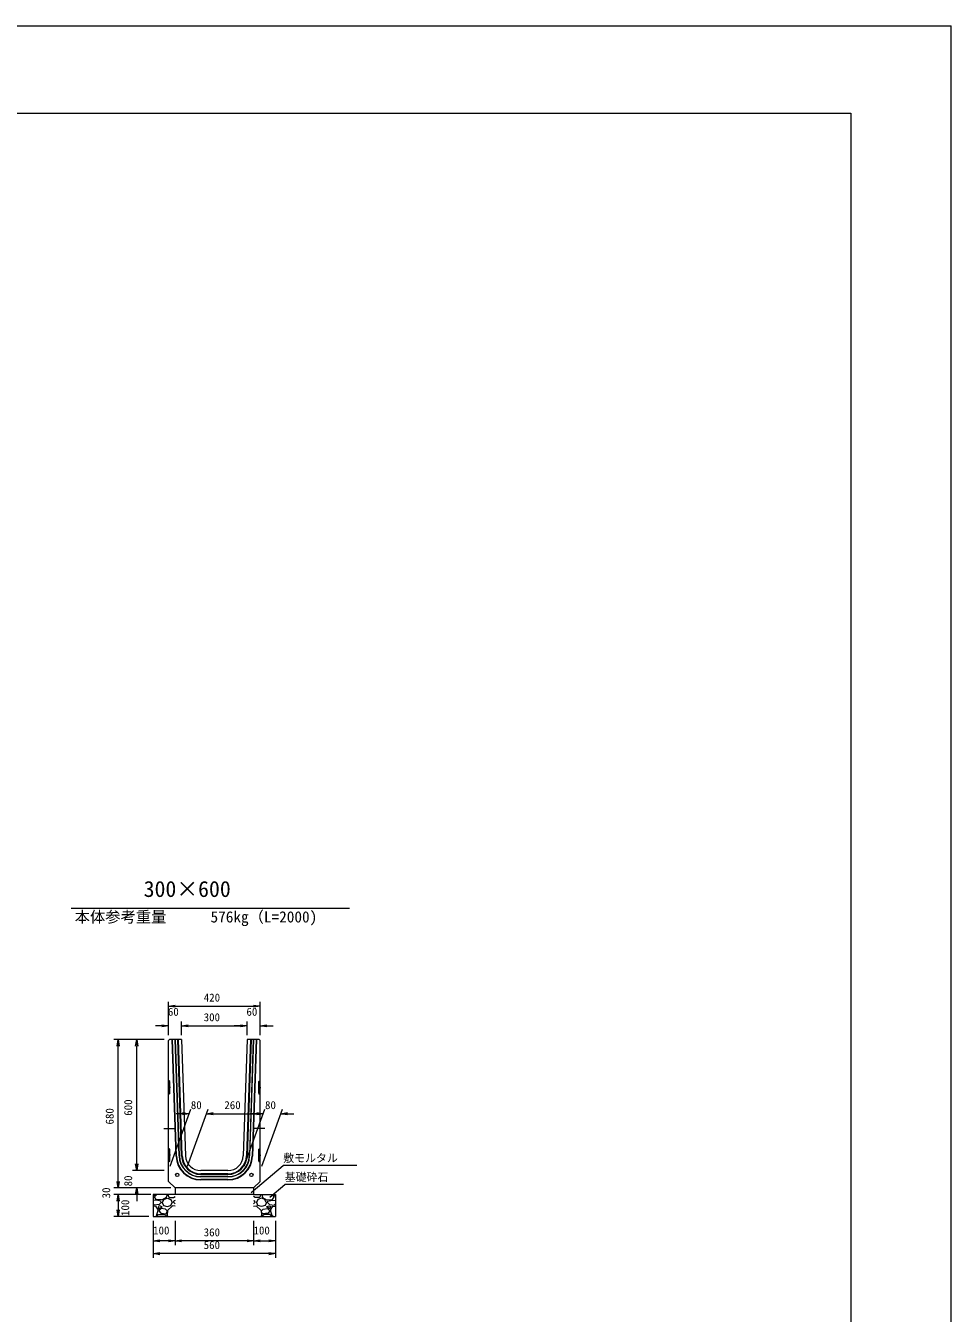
# Model space of a CAD drawing. Units: millimetres, scale not verified. Extents: x 0 to 84100, y -1845 to 57555.
# Drawn here: x 62896 to 84100, y 28072 to 57555 of the extents above; entities that cross this region are included whole.
import ezdxf
from ezdxf.enums import TextEntityAlignment as Align

# ---------------------------------------------------------------- set-up
doc = ezdxf.new("R2010")
doc.units = ezdxf.units.MM
doc.header["$LTSCALE"] = 100
doc.linetypes.add('USER1', pattern=[19, 12.7, -6.3])
doc.linetypes.add('USER2', pattern=[25.31, 12.7, -6.3, 0.01, -6.3])
for name, color, linetype in [('D-MTR-TXT(文字列）', 7, 'Continuous'), ('D-STR-TXT（文字）', 7, 'Continuous'), ('D-TTL-TXT（文字）', 7, 'Continuous')]:
    doc.layers.add(name, color=color, linetype=linetype)
for name, color, linetype, lineweight in [('D-STR-DIM（寸法）', 7, 'Continuous', 18), ('D-STR-HTXT（旗揚げ）', 7, 'Continuous', 18), ('D-STR-STR1（構造物）', 7, 'Continuous', 18), ('D-STR-STRn（構造物）', 7, 'Continuous', 18), ('D-STR（構造物外形線）', 1, 'Continuous', 18), ('D-TTL(外枠）', 2, 'Continuous', 18), ('DEFPOINTS_2', 8, 'Continuous', 18)]:
    doc.layers.add(name, color=color, linetype=linetype, lineweight=lineweight)
doc.styles.add('ＭＳ ゴシック', font='')
doc.styles.get('ＭＳ ゴシック').set_extended_font_data('MS Gothic')

msp = doc.modelspace()

# ---------------------------------------------------------------- linework, layer by layer
at = {"layer": 'D-STR-DIM（寸法）'}
for p, q in [((66167.8, 34440.2), (66167.8, 35203.9)), ((66167.8, 35103.9), (66317.8, 35128.9)), ((66317.8, 35078.9), (66167.8, 35103.9)), ((66167.8, 35103.9), (66317.8, 35103.9)), ((66317.8, 35103.9), (68117.8, 35103.9)), ((68117.8, 35128.9), (68267.8, 35103.9)), ((68267.8, 35103.9), (68117.8, 35078.9)), ((68267.8, 35103.9), (68117.8, 35103.9)), ((68267.8, 34440.2), (68267.8, 35203.9)), ((66017.8, 34653.9), (65867.8, 34653.9)), ((66017.8, 34678.9), (66167.8, 34653.9)), ((66167.8, 34653.9), (66017.8, 34628.9)), ((66167.8, 34653.9), (66017.8, 34653.9)), ((66167.8, 34440.2), (66167.8, 34753.9)), ((66467.8, 34440.2), (66467.8, 34753.9)), ((66467.8, 34440.2), (66467.8, 34753.9)), ((66467.8, 34653.9), (66617.8, 34678.9)), ((66467.8, 34653.9), (66617.8, 34678.9)), ((66617.8, 34628.9), (66467.8, 34653.9)), ((66467.8, 34653.9), (66617.8, 34653.9)), ((66617.8, 34628.9), (66467.8, 34653.9)), ((66467.8, 34653.9), (66617.8, 34653.9)), ((66617.8, 34653.9), (66767.8, 34653.9)), ((66617.8, 34653.9), (67817.8, 34653.9)), ((67817.8, 34653.9), (67667.8, 34653.9)), ((67817.8, 34678.9), (67967.8, 34653.9)), ((67817.8, 34678.9), (67967.8, 34653.9)), ((67967.8, 34653.9), (67817.8, 34628.9)), ((67967.8, 34653.9), (67817.8, 34653.9)), ((67967.8, 34653.9), (67817.8, 34628.9)), ((67967.8, 34653.9), (67817.8, 34653.9)), ((67967.8, 34440.2), (67967.8, 34753.9)), ((67967.8, 34440.2), (67967.8, 34753.9)), ((68267.8, 34440.2), (68267.8, 34753.9)), ((68267.8, 34653.9), (68417.8, 34678.9)), ((68417.8, 34628.9), (68267.8, 34653.9)), ((68267.8, 34653.9), (68417.8, 34653.9)), ((68417.8, 34653.9), (68567.8, 34653.9)), ((66067.8, 34340.2), (64914.9, 34340.2)), ((64989.9, 34190.2), (65014.9, 34340.2)), ((65014.9, 34340.2), (65039.9, 34190.2)), ((65014.9, 34340.2), (65014.9, 34190.2)), ((66067.8, 34340.2), (65339.5, 34340.2)), ((65414.5, 34190.2), (65439.5, 34340.2)), ((65439.5, 34340.2), (65464.5, 34190.2)), ((65439.5, 34340.2), (65439.5, 34190.2)), ((65014.9, 31090.2), (65014.9, 34190.2)), ((65439.5, 31490.2), (65439.5, 34190.2)), ((66204.2, 31440.2), (66677.8, 32741.5)), ((66604.2, 31440.2), (67077.8, 32741.5)), ((66604.2, 31440.2), (67077.8, 32741.5)), ((67904.2, 31440.2), (68377.8, 32741.5)), ((67904.2, 31440.2), (68377.8, 32741.5)), ((68304.2, 31440.2), (68777.8, 32741.5)), ((66491.4, 32641.5), (66341.4, 32641.5)), ((66491.4, 32666.5), (66641.4, 32641.5)), ((66641.4, 32641.5), (66491.4, 32616.5)), ((66641.4, 32641.5), (66491.4, 32641.5)), ((67041.4, 32641.5), (67191.4, 32666.5)), ((67041.4, 32641.5), (67191.4, 32666.5)), ((67191.4, 32616.5), (67041.4, 32641.5)), ((67041.4, 32641.5), (67191.4, 32641.5)), ((67191.4, 32616.5), (67041.4, 32641.5)), ((67041.4, 32641.5), (67191.4, 32641.5)), ((67191.4, 32641.5), (67341.4, 32641.5)), ((67191.4, 32641.5), (68191.4, 32641.5)), ((68191.4, 32641.5), (68041.4, 32641.5)), ((68191.4, 32666.5), (68341.4, 32641.5)), ((68191.4, 32666.5), (68341.4, 32641.5)), ((68341.4, 32641.5), (68191.4, 32616.5)), ((68341.4, 32641.5), (68191.4, 32641.5)), ((68341.4, 32641.5), (68191.4, 32616.5)), ((68341.4, 32641.5), (68191.4, 32641.5)), ((68741.4, 32641.5), (68891.4, 32666.5)), ((68891.4, 32616.5), (68741.4, 32641.5)), ((68741.4, 32641.5), (68891.4, 32641.5)), ((68891.4, 32641.5), (69041.4, 32641.5)), ((65439.5, 31490.2), (65439.5, 31640.2)), ((66067.8, 31340.2), (65339.5, 31340.2)), ((66067.8, 31340.2), (65339.5, 31340.2)), ((65439.5, 31340.2), (65414.5, 31490.2)), ((65439.5, 31340.2), (65414.5, 31490.2)), ((65464.5, 31490.2), (65439.5, 31340.2)), ((65439.5, 31340.2), (65439.5, 31490.2)), ((65464.5, 31490.2), (65439.5, 31340.2)), ((65439.5, 31340.2), (65439.5, 31490.2)), ((65014.9, 30940.2), (64989.9, 31090.2)), ((65014.9, 30940.2), (64989.9, 31090.2)), ((65014.9, 30940.2), (64989.9, 31090.2)), ((65014.9, 31090.2), (65014.9, 31240.2)), ((65014.9, 31090.2), (65014.9, 31240.2)), ((65039.9, 31090.2), (65014.9, 30940.2)), ((65014.9, 30940.2), (65014.9, 31090.2)), ((65039.9, 31090.2), (65014.9, 30940.2)), ((65014.9, 30940.2), (65014.9, 31090.2)), ((65039.9, 31090.2), (65014.9, 30940.2)), ((65014.9, 30940.2), (65014.9, 31090.2)), ((66217.8, 30940.2), (64914.9, 30940.2)), ((66217.8, 30940.2), (64914.9, 30940.2)), ((66217.8, 30940.2), (64914.9, 30940.2)), ((65717.8, 30790.2), (64914.9, 30790.2)), ((65717.8, 30790.2), (64914.9, 30790.2)), ((65762.8, 30790.2), (64914.9, 30790.2)), ((64989.9, 30640.2), (65014.9, 30790.2)), ((64989.9, 30640.2), (65014.9, 30790.2)), ((64989.9, 30640.2), (65014.9, 30790.2)), ((65014.9, 30790.2), (65039.9, 30640.2)), ((65014.9, 30790.2), (65014.9, 30640.2)), ((65014.9, 30790.2), (65039.9, 30640.2)), ((65014.9, 30790.2), (65014.9, 30640.2)), ((65014.9, 30790.2), (65039.9, 30640.2)), ((65014.9, 30790.2), (65014.9, 30640.2)), ((66217.8, 30940.2), (65339.5, 30940.2)), ((65414.5, 30790.2), (65439.5, 30940.2)), ((65439.5, 30940.2), (65464.5, 30790.2)), ((65439.5, 30940.2), (65439.5, 30790.2)), ((65439.5, 30790.2), (65439.5, 30640.2)), ((65014.9, 30290.2), (64989.9, 30440.2)), ((65014.9, 30640.2), (65014.9, 30490.2)), ((65014.9, 30640.2), (65014.9, 30490.2)), ((65014.9, 30640.2), (65014.9, 30440.2)), ((65039.9, 30440.2), (65014.9, 30290.2)), ((65014.9, 30290.2), (65014.9, 30440.2)), ((65717.8, 30290.2), (64914.9, 30290.2)), ((65817.8, 30190.2), (65817.8, 29337.3)), ((65817.8, 30190.2), (65817.8, 29629.1)), ((66317.8, 30190.2), (66317.8, 29629.1)), ((66317.8, 30190.2), (66317.8, 29629.1)), ((68117.8, 30190.2), (68117.8, 29629.1)), ((68117.8, 30190.2), (68117.8, 29629.1)), ((68617.8, 30190.2), (68617.8, 29629.1)), ((68617.8, 30190.2), (68617.8, 29337.3)), ((65817.8, 29729.1), (65967.8, 29754.1)), ((65967.8, 29704.1), (65817.8, 29729.1)), ((65817.8, 29729.1), (65967.8, 29729.1)), ((66167.8, 29729.1), (65967.8, 29729.1)), ((66167.8, 29754.1), (66317.8, 29729.1)), ((66317.8, 29729.1), (66167.8, 29704.1)), ((66317.8, 29729.1), (66167.8, 29729.1)), ((66317.8, 29729.1), (66467.8, 29754.1)), ((66467.8, 29704.1), (66317.8, 29729.1)), ((66317.8, 29729.1), (66467.8, 29729.1)), ((67967.8, 29729.1), (66467.8, 29729.1)), ((67967.8, 29754.1), (68117.8, 29729.1)), ((68117.8, 29729.1), (67967.8, 29704.1)), ((68117.8, 29729.1), (67967.8, 29729.1)), ((68117.8, 29729.1), (68267.8, 29754.1)), ((68267.8, 29704.1), (68117.8, 29729.1)), ((68117.8, 29729.1), (68267.8, 29729.1)), ((68267.8, 29729.1), (68467.8, 29729.1)), ((68467.8, 29754.1), (68617.8, 29729.1)), ((68617.8, 29729.1), (68467.8, 29704.1)), ((68617.8, 29729.1), (68467.8, 29729.1)), ((65817.8, 29437.3), (65967.8, 29462.3)), ((65967.8, 29412.3), (65817.8, 29437.3)), ((65817.8, 29437.3), (65967.8, 29437.3)), ((68467.8, 29437.3), (65967.8, 29437.3)), ((68467.8, 29462.3), (68617.8, 29437.3)), ((68617.8, 29437.3), (68467.8, 29412.3)), ((68617.8, 29437.3), (68467.8, 29437.3))]:
    msp.add_line(p, q, dxfattribs=at)
at = {"layer": 'D-STR-HTXT（旗揚げ）'}
for p, q in [((63935.5, 37349.8), (70313.8, 37349.8)), ((68062.2, 30836.7), (68796.5, 31453.7)), ((70482.1, 31453.7), (68796.5, 31453.7)), ((68486.2, 30729), (68830.1, 31017.3)), ((70177.5, 31017.3), (68830.1, 31017.3))]:
    msp.add_line(p, q, dxfattribs=at)
at = {"layer": 'D-STR-STR1（構造物）'}
for p, q in [((66197.8, 33377.7), (66167.8, 33397.7)), ((66197.8, 33102.7), (66197.8, 33377.7)), ((68237.8, 33377.7), (68267.8, 33397.7)), ((68237.8, 33102.7), (68237.8, 33377.7)), ((66197.8, 33102.7), (66167.8, 33082.7)), ((68237.8, 33102.7), (68267.8, 33082.7)), ((66197.8, 31827.7), (66167.8, 31847.7)), ((68237.8, 31827.7), (68267.8, 31847.7)), ((66197.8, 31552.7), (66167.8, 31532.7)), ((66197.8, 31552.7), (66197.8, 31827.7)), ((68237.8, 31552.7), (68237.8, 31827.7)), ((68237.8, 31552.7), (68267.8, 31532.7))]:
    msp.add_line(p, q, dxfattribs=at)
at = {"layer": 'D-STR-STR1（構造物）', "linetype": 'USER1'}
for p, q in [((66214.8, 33240.2), (66153.8, 33240.2)), ((68220.8, 33240.2), (68281.8, 33240.2)), ((66214.8, 31690.2), (66153.8, 31690.2)), ((68220.8, 31690.2), (68281.8, 31690.2))]:
    msp.add_line(p, q, dxfattribs=at)
at = {"layer": 'D-STR-STR1（構造物）', "linetype": 'USER2'}
for p, q in [((66063.8, 32300.2), (66299.5, 32300.2)), ((68371.8, 32300.2), (68136.1, 32300.2))]:
    msp.add_line(p, q, dxfattribs=at)
at = {"layer": 'D-STR-STR1（構造物）'}
for centre in [(66367.8, 31240.2), (68067.8, 31240.2)]:
    msp.add_circle(centre, 37.5, dxfattribs=at)
at = {"layer": 'D-STR-STRn（構造物）'}
for p, q in [((66317.8, 30790.2), (65817.8, 30790.2)), ((65817.8, 30790.2), (65817.8, 30290.2)), ((65817.8, 30746.7), (65874.1, 30790.2)), ((65848.7, 30735), (65898.3, 30790.2)), ((65884.6, 30674.7), (65849.6, 30734.7)), ((66008.3, 30666), (65883.3, 30676)), ((66113.9, 30719.6), (66008.9, 30664.6)), ((66028.5, 30609.9), (66058.5, 30679.9)), ((66058.7, 30680), (66138.7, 30705)), ((66133.8, 30789.9), (66113.8, 30719.9)), ((66138.5, 30704.9), (66218.5, 30674.9)), ((66150.9, 30790.2), (66177.8, 30726.1)), ((66178.4, 30724.7), (66283.4, 30719.7)), ((66218.7, 30674.8), (66248.7, 30609.8)), ((66283.7, 30720.3), (66317.8, 30746.7)), ((66317.8, 30940.2), (66317.8, 30790.2)), ((68117.8, 30790.2), (66317.8, 30790.2)), ((68117.8, 30940.2), (68117.8, 30790.2)), ((68117.8, 30790.2), (68617.8, 30790.2)), ((68151.9, 30720.3), (68117.8, 30746.7)), ((68257.2, 30724.7), (68152.2, 30719.7)), ((68216.8, 30674.8), (68186.8, 30609.8)), ((68297.1, 30704.9), (68217.1, 30674.9)), ((68284.7, 30790.2), (68257.7, 30726.1)), ((68376.9, 30680), (68296.9, 30705)), ((68301.7, 30789.9), (68321.7, 30719.9)), ((68321.7, 30719.6), (68426.7, 30664.6)), ((68407, 30609.9), (68377, 30679.9)), ((68427.2, 30666), (68552.2, 30676)), ((68586.9, 30735), (68537.2, 30790.2)), ((68550.9, 30674.7), (68585.9, 30734.7)), ((68617.8, 30746.7), (68561.5, 30790.2)), ((68617.8, 30790.2), (68617.8, 30290.2)), ((65894.1, 30659.4), (65817.8, 30651.4)), ((65838.5, 30551.6), (65817.8, 30574.2)), ((65878.8, 30519.5), (65817.8, 30524.6)), ((65953.3, 30560.3), (65838.3, 30550.3)), ((65934.8, 30430.3), (65879.8, 30520.3)), ((65993.5, 30635.3), (65893.5, 30660.3)), ((65893.7, 30304.8), (65933.7, 30429.8)), ((65928.5, 30515), (65948.5, 30465)), ((65963.6, 30529.8), (65928.6, 30514.8)), ((65948.5, 30465.1), (66023.5, 30510.1)), ((65948.5, 30420.2), (65988.5, 30360.2)), ((65998.6, 30470), (65948.6, 30420)), ((65998.7, 30610), (65953.7, 30560)), ((66023.8, 30510.1), (65963.8, 30530.1)), ((65998.7, 30609.7), (65993.7, 30634.7)), ((66099.2, 30455.3), (65999.2, 30470.3)), ((66023.2, 30610.1), (66053.2, 30540.1)), ((66053.3, 30539.6), (66138.3, 30514.6)), ((66139.7, 30418.9), (66099.7, 30453.9)), ((66113.8, 30345), (66138.8, 30390)), ((66143.4, 30425.2), (66138.4, 30320.2)), ((66138.7, 30390), (66138.7, 30420)), ((66138.9, 30514.7), (66223.9, 30539.7)), ((66258.8, 30529.9), (66143.8, 30424.9)), ((66223.5, 30540.2), (66248.5, 30610.2)), ((66317.8, 30524.6), (66258.8, 30529.5)), ((66283.5, 30610.1), (66298.5, 30650.1)), ((66317.8, 30574.2), (66283.5, 30611.6)), ((66317.8, 30651.4), (66299.1, 30649.4)), ((68117.8, 30651.4), (68136.5, 30649.4)), ((68117.8, 30574.2), (68152.1, 30611.6)), ((68117.8, 30524.6), (68176.8, 30529.5)), ((68152, 30610.1), (68137, 30650.1)), ((68176.8, 30529.9), (68291.8, 30424.9)), ((68212.1, 30540.2), (68187.1, 30610.2)), ((68296.6, 30514.7), (68211.6, 30539.7)), ((68292.1, 30425.2), (68297.1, 30320.2)), ((68295.9, 30418.9), (68335.9, 30453.9)), ((68321.8, 30345), (68296.8, 30390)), ((68296.9, 30390), (68296.9, 30420)), ((68382.3, 30539.6), (68297.3, 30514.6)), ((68336.3, 30455.3), (68436.3, 30470.3)), ((68412.4, 30610.1), (68382.4, 30540.1)), ((68411.8, 30510.1), (68471.8, 30530.1)), ((68487.1, 30465.1), (68412.1, 30510.1)), ((68436.9, 30609.7), (68441.9, 30634.7)), ((68436.9, 30610), (68481.9, 30560)), ((68436.9, 30470), (68486.9, 30420)), ((68442.1, 30635.3), (68542.1, 30660.3)), ((68487.1, 30420.2), (68447.1, 30360.2)), ((68472, 30529.8), (68507, 30514.8)), ((68482.3, 30560.3), (68597.3, 30550.3)), ((68507.1, 30515), (68487.1, 30465)), ((68500.8, 30430.3), (68555.8, 30520.3)), ((68541.9, 30304.8), (68501.9, 30429.8)), ((68541.5, 30659.4), (68617.8, 30651.4)), ((68556.8, 30519.5), (68617.8, 30524.6)), ((68597.1, 30551.6), (68617.8, 30574.2)), ((65817.8, 30290.2), (68617.8, 30290.2)), ((65874.1, 30290.2), (65893.7, 30305.3)), ((65898.3, 30290.2), (65938.7, 30335)), ((65938.7, 30335), (66068.7, 30335)), ((65988.8, 30359.8), (66113.8, 30344.8)), ((66068.5, 30336.1), (66133.5, 30291.1)), ((66137.8, 30321.1), (66150.9, 30290.2)), ((68297.7, 30321.1), (68284.7, 30290.2)), ((68367.1, 30336.1), (68302.1, 30291.1)), ((68446.8, 30359.8), (68321.8, 30344.8)), ((68496.9, 30335), (68366.9, 30335)), ((68537.2, 30290.2), (68496.9, 30335)), ((68561.5, 30290.2), (68541.9, 30305.3))]:
    msp.add_line(p, q, dxfattribs=at)
at = {"layer": 'D-STR（構造物外形線）'}
for p, q in [((66187.8, 34340.2), (66167.8, 34320.2)), ((66167.8, 31090.2), (66167.8, 34320.2)), ((66467.8, 34340.2), (66187.8, 34340.2)), ((66341.6, 31671.4), (66252.7, 34340.2)), ((66349.1, 31671.6), (66260.2, 34340.2)), ((66409.1, 31673.6), (66320.2, 34340.2)), ((66416.6, 31673.9), (66327.7, 34340.2)), ((66466.6, 31675.5), (66377.7, 34340.2)), ((66481.5, 31676), (66392.7, 34340.2)), ((66467.8, 34340.2), (66556.5, 31678.5)), ((67967.8, 34340.2), (67879.1, 31678.5)), ((68042.8, 34340.2), (67954, 31676)), ((68247.8, 34340.2), (67967.8, 34340.2)), ((68057.8, 34340.2), (67969, 31675.5)), ((68107.9, 34340.2), (68019, 31673.9)), ((68115.4, 34340.2), (68026.5, 31673.6)), ((68175.4, 34340.2), (68086.4, 31671.6)), ((68182.9, 34340.2), (68093.9, 31671.4)), ((68267.8, 34320.2), (68247.8, 34340.2)), ((68267.8, 31090.2), (68267.8, 34320.2)), ((67529.3, 31340.2), (66906.3, 31340.2)), ((67529.3, 31265.2), (66906.3, 31265.2)), ((66317.8, 30940.2), (66167.8, 31090.2)), ((67529.3, 31250.2), (66906.3, 31250.2)), ((67529.3, 31200.2), (66906.3, 31200.2)), ((67529.3, 31192.7), (66906.3, 31192.7)), ((67529.3, 31132.7), (66906.3, 31132.7)), ((67529.3, 31125.2), (66906.3, 31125.2)), ((68117.8, 30940.2), (68267.8, 31090.2)), ((68117.8, 30940.2), (66317.8, 30940.2))]:
    msp.add_line(p, q, dxfattribs=at)
for centre, radius, start, end in [((66906.3, 31690.2), 565, 181.90915, 270), ((66906.3, 31690.2), 557.5, 181.90915, 270), ((66906.3, 31690.2), 497.5, 181.90915, 270), ((66906.3, 31690.2), 490, 181.90915, 270), ((66906.3, 31690.2), 440, 181.90915, 270), ((66906.3, 31690.2), 425, 181.90915, 270), ((66906.3, 31690.2), 350, 181.90915, 270), ((67529.3, 31690.2), 350, 270, 358.09085), ((67529.3, 31690.2), 425, 270, 358.09085), ((67529.3, 31690.2), 440, 270, 358.09085), ((67529.3, 31690.2), 490, 270, 358.09085), ((67529.3, 31690.2), 497.5, 270, 358.09085), ((67529.3, 31690.2), 557.5, 270, 358.09085), ((67529.3, 31690.2), 565, 270, 358.09085)]:
    msp.add_arc(centre, radius, start, end, dxfattribs=at)
at = {"layer": 'D-TTL(外枠）'}
for p, q in [((2300, 55555), (81800, 55555)), ((81800, 55555), (81800, 155))]:
    msp.add_line(p, q, dxfattribs=at)
at = {"layer": 'DEFPOINTS_2'}
for p in [(0, 57555), (84100, -1845)]:
    msp.add_line(p, (84100, 57555), dxfattribs=at)

# ---------------------------------------------------------------- texts
at = {"layer": 'D-MTR-TXT(文字列）', "style": 'ＭＳ ゴシック'}
for s, p in [('本体参考重量', (64018.5, 36943.2)), ('576kg（L=2000)', (67130.5, 36943.2))]:
    msp.add_text(s, height=256.6, dxfattribs=at).set_placement(p, align=Align.BOTTOM_LEFT)
at = {"layer": 'D-STR-DIM（寸法）', "style": 'ＭＳ ゴシック'}
for s, p in [('420', (66975.4, 35153.9)), ('60', (66152.8, 34828.9)), ('300', (66973.5, 34703.9)), ('60', (67952.8, 34828.9)), ('80', (66678.4, 32691.5)), ('260', (67446.5, 32691.5)), ('80', (68378.4, 32691.5)), ('100', (65814.6, 29820.5)), ('360', (66973.5, 29779.1)), ('100', (68114.6, 29820.5)), ('560', (66973.5, 29487.3))]:
    msp.add_text(s, height=183.3, dxfattribs=at).set_placement(p, align=Align.BOTTOM_LEFT)
for s, p in [('680', (64964.9, 32394)), ('600', (65389.5, 32594)), ('80', (65389.5, 30977.1)), ('30', (64886.3, 30702.1)), ('30', (64886.3, 30702.1)), ('100', (65321.6, 30299.3))]:
    msp.add_text(s, height=183.3, rotation=90, dxfattribs=at).set_placement(p, align=Align.BOTTOM_LEFT)
at = {"layer": 'D-STR-TXT（文字）', "style": 'ＭＳ ゴシック'}
for s, p in [('敷モルタル', (68796.5, 31478.9)), ('基礎砕石', (68830.1, 31042.5))]:
    msp.add_text(s, height=183.3, dxfattribs=at).set_placement(p, align=Align.BOTTOM_LEFT)
at = {"layer": 'D-TTL-TXT（文字）', "style": 'ＭＳ ゴシック'}
msp.add_text('300×600', height=366.6, dxfattribs=at).set_placement((65598.1, 37494.7), align=Align.BOTTOM_LEFT)

doc.saveas('drawing.dxf')
